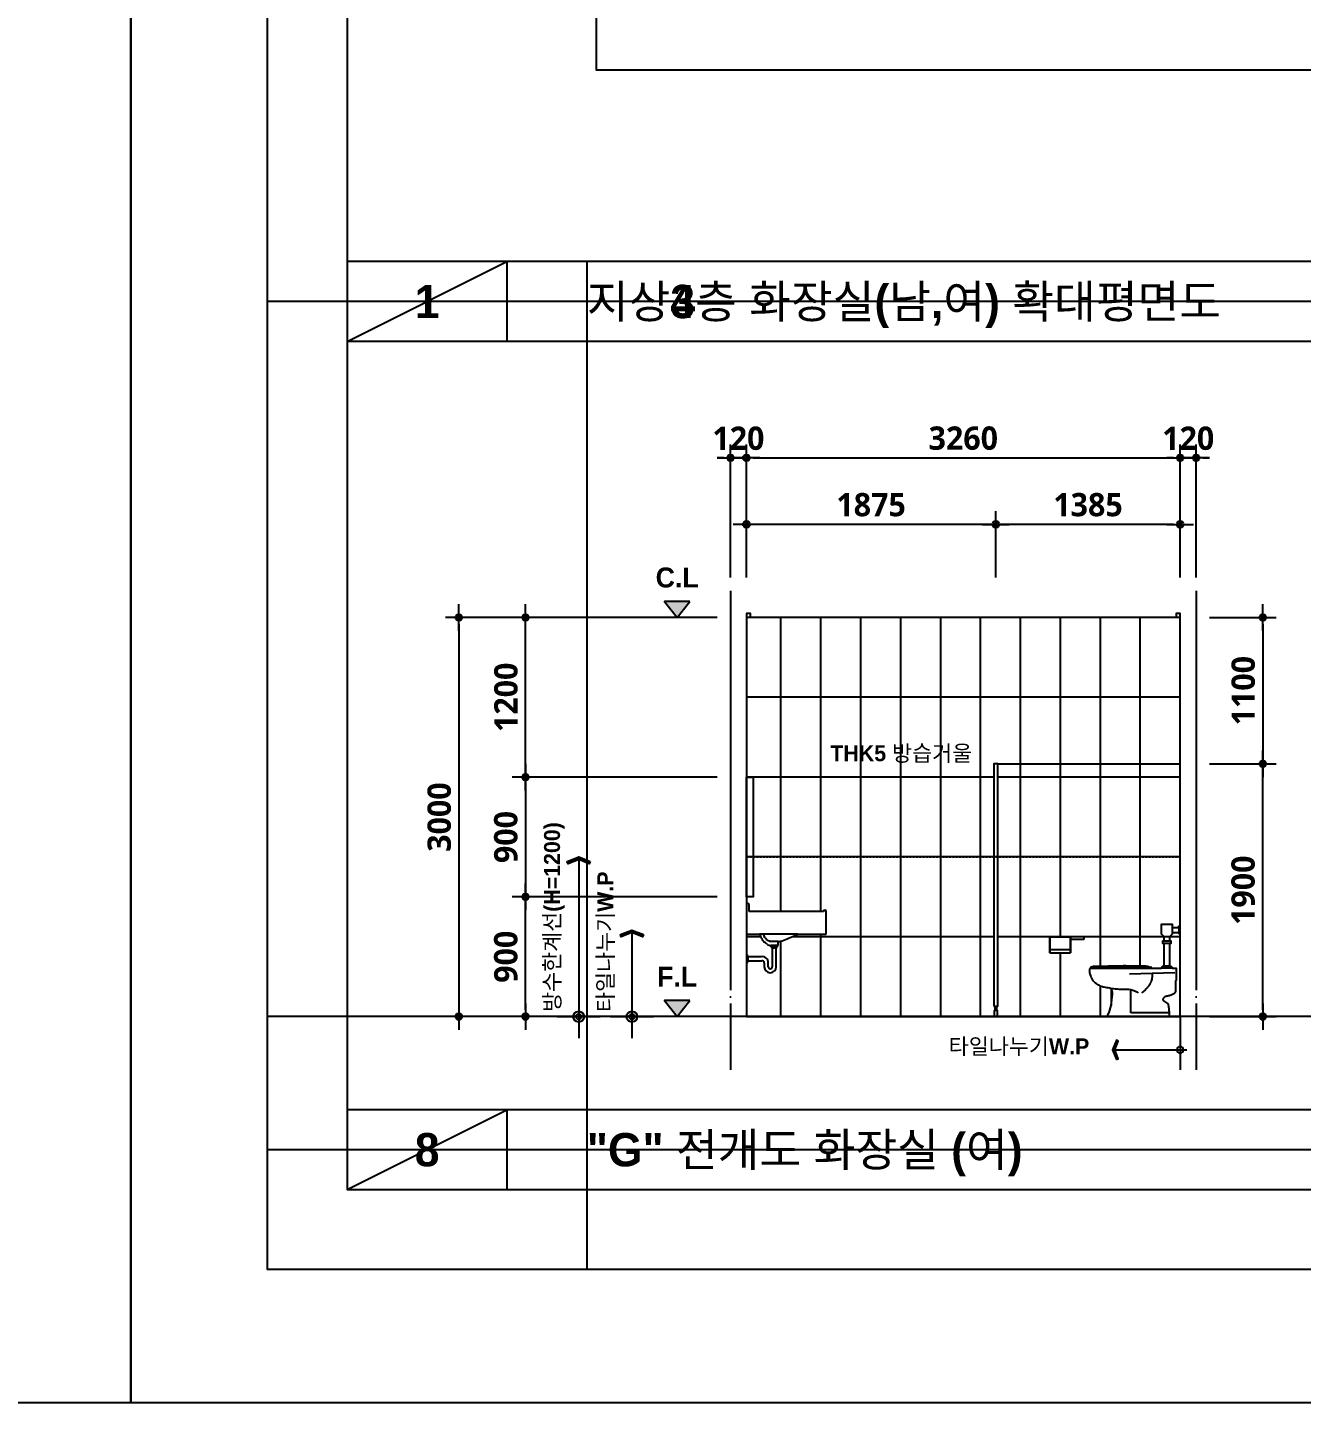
# Model space of a CAD drawing. Header units: millimetres. Extents: x 0 to 336000, y 0 to 30768.
# Drawn here: x 293223 to 302795, y 0 to 10334 of the extents above; entities that cross this region are included whole.
import ezdxf
from ezdxf.enums import TextEntityAlignment as Align

# ---------------------------------------------------------------- set-up
doc = ezdxf.new("R2010")
doc.units = ezdxf.units.MM
doc.header["$LTSCALE"] = 50
doc.linetypes.add('CEN', pattern=[62, 60, -1, 0, -1])
doc.linetypes.add('HID', pattern=[0.5, 0.25, -0.25])
doc.layers.get('Defpoints').update_dxf_attribs({"color": 153})
for name, color, linetype in [('A-ANNO-GRA1', 7, 'Continuous'), ('A-ANNO-LEAD', 4, 'Continuous'), ('A-ANNO-SYMB', 7, 'Continuous'), ('A-ANNO-TEXT1', 7, 'Continuous'), ('A-CEN', 1, 'CEN'), ('A-FLOR-TOIL-ELE2', 4, 'Continuous'), ('A-FLOR-TOIL-TILE', 8, 'Continuous'), ('A-ST-AXIS-DIM', 7, 'Continuous'), ('CEN', 1, 'Continuous'), ('DIM', 7, 'Continuous'), ('ELE2', 3, 'Continuous'), ('HID', 7, 'HID'), ('TIL', 8, 'Continuous'), ('TO', 4, 'Continuous')]:
    doc.layers.add(name, color=color, linetype=linetype)
doc.layers.add('G(그리드1)', color=185, linetype='Continuous', plot=False)
doc.layers.add('G(그리드2)', color=235, linetype='Continuous', plot=False)
doc.styles.add('2020음성 1차', font='나눔고딕Bold.ttf')
doc.styles.add('SH_진천_나눔', font='')
doc.styles.get('SH_진천_나눔').set_extended_font_data('NanumGothic', bold=True)
doc.dimstyles.new('SHP 50', dxfattribs={"dimscale": 50, "dimtxt": 3.5, "dimasz": 1, "dimexe": 2, "dimexo": 2, "dimgap": 1, "dimtad": 1, "dimdec": 0, "dimzin": 0, "dimdsep": 46, "dimtxsty": 'SH_진천_나눔', "dimblk": 'DIMDOT', "dimcen": 0.09, "dimclrd": 256, "dimclre": 256, "dimclrt": 3, "dimadec": 0, "dimazin": 1, "dimtfac": 1, "dimtdec": 0, "dimtix": 1, "dimtmove": 2, "dimatfit": 0, "dimldrblk": 'DIMDOT', "dimfxl": 1, "dimtolj": 1, "dimtzin": 0, "dimlwd": -1, "dimlwe": -1, "dimarcsym": 0})

# ---------------------------------------------------------------- blocks, each defined once
blk = doc.blocks.new('DIMDOT')
at = {"color": 0}
blk.add_line((-2, 0), (2, 0), dxfattribs=at)
for radius in [0.5, 0.25]:
    blk.add_circle((0, 0), radius, dxfattribs=at)
blk = doc.blocks.new('*D23405')
at = {"layer": 'A-ST-AXIS-DIM'}
for p, q in [((298504, 6200), (298504, 7200)), ((298624, 6200), (298624, 7200)), ((298454, 7100), (298404, 7100)), ((298624, 7100), (298504, 7100)), ((298674, 7100), (298724, 7100))]:
    blk.add_line(p, q, dxfattribs=at)
at = {"layer": 'Defpoints', "color": 0}
for p in [(298504, 7100), (298504, 6100), (298624, 6100)]:
    blk.add_point(p, dxfattribs=at)
at = {"layer": 'A-ST-AXIS-DIM', "linetype": 'ByBlock', "xscale": 50, "yscale": 50, "zscale": 50}
blk.add_blockref('DIMDOT', (298504, 7100), dxfattribs=at)
at = {"layer": 'A-ST-AXIS-DIM', "linetype": 'ByBlock', "xscale": 50, "yscale": 50, "zscale": 50, "rotation": 180}
blk.add_blockref('DIMDOT', (298624, 7100), dxfattribs=at)
at = {"layer": 'A-ST-AXIS-DIM', "color": 3, "insert": (298564, 7246), "char_height": 175, "attachment_point": 5, "style": 'SH_진천_나눔'}
blk.add_mtext('\\A1;120', dxfattribs=at)
blk = doc.blocks.new('*D23406')
at = {"layer": 'A-ST-AXIS-DIM'}
for p, q in [((298624, 6200), (298624, 7200)), ((301884, 6200), (301884, 7200)), ((298674, 7100), (301834, 7100))]:
    blk.add_line(p, q, dxfattribs=at)
at = {"layer": 'Defpoints', "color": 0}
for p in [(301884, 7100), (298624, 6100), (301884, 6100)]:
    blk.add_point(p, dxfattribs=at)
at = {"layer": 'A-ST-AXIS-DIM', "linetype": 'ByBlock', "xscale": 50, "yscale": 50, "zscale": 50, "rotation": 180}
blk.add_blockref('DIMDOT', (298624, 7100), dxfattribs=at)
at = {"layer": 'A-ST-AXIS-DIM', "linetype": 'ByBlock', "xscale": 50, "yscale": 50, "zscale": 50}
blk.add_blockref('DIMDOT', (301884, 7100), dxfattribs=at)
at = {"layer": 'A-ST-AXIS-DIM', "color": 3, "insert": (300254, 7247), "char_height": 175, "attachment_point": 5, "style": 'SH_진천_나눔'}
blk.add_mtext('\\A1;3260', dxfattribs=at)
blk = doc.blocks.new('*D23407')
at = {"layer": 'A-ST-AXIS-DIM'}
for p, q in [((301884, 6200), (301884, 7200)), ((302004, 6200), (302004, 7200)), ((301834, 7100), (301784, 7100)), ((301884, 7100), (302004, 7100)), ((302054, 7100), (302104, 7100))]:
    blk.add_line(p, q, dxfattribs=at)
at = {"layer": 'Defpoints', "color": 0}
for p in [(302004, 7100), (301884, 6100), (302004, 6100)]:
    blk.add_point(p, dxfattribs=at)
at = {"layer": 'A-ST-AXIS-DIM', "linetype": 'ByBlock', "xscale": 50, "yscale": 50, "zscale": 50}
blk.add_blockref('DIMDOT', (301884, 7100), dxfattribs=at)
at = {"layer": 'A-ST-AXIS-DIM', "linetype": 'ByBlock', "xscale": 50, "yscale": 50, "zscale": 50, "rotation": 180}
blk.add_blockref('DIMDOT', (302004, 7100), dxfattribs=at)
at = {"layer": 'A-ST-AXIS-DIM', "color": 3, "insert": (301944, 7246), "char_height": 175, "attachment_point": 5, "style": 'SH_진천_나눔'}
blk.add_mtext('\\A1;120', dxfattribs=at)
blk = doc.blocks.new('*D23408')
at = {"layer": 'A-ST-AXIS-DIM'}
for p, q in [((298404, 5900), (296364, 5900)), ((296464, 5850), (296464, 2950)), ((298404, 2900), (296364, 2900))]:
    blk.add_line(p, q, dxfattribs=at)
at = {"layer": 'Defpoints', "color": 0}
for p in [(298504, 5900), (296464, 2900), (298504, 2900)]:
    blk.add_point(p, dxfattribs=at)
at = {"layer": 'A-ST-AXIS-DIM', "linetype": 'ByBlock', "xscale": 50, "yscale": 50, "zscale": 50}
for p, rotation in [((296464, 5900), 90), ((296464, 2900), 270)]:
    blk.add_blockref('DIMDOT', p, dxfattribs=dict(at, rotation=rotation))
at = {"layer": 'A-ST-AXIS-DIM', "color": 3, "insert": (296317, 4400), "char_height": 175, "attachment_point": 5, "rotation": 90, "style": 'SH_진천_나눔'}
blk.add_mtext('\\A1;3000', dxfattribs=at)
blk = doc.blocks.new('*D23409')
at = {"layer": 'A-ST-AXIS-DIM'}
for p, q in [((298404, 5900), (296864, 5900)), ((296964, 4750), (296964, 5850)), ((298404, 4700), (296864, 4700))]:
    blk.add_line(p, q, dxfattribs=at)
at = {"layer": 'Defpoints', "color": 0}
for p in [(296964, 5900), (298504, 5900), (298504, 4700)]:
    blk.add_point(p, dxfattribs=at)
at = {"layer": 'A-ST-AXIS-DIM', "linetype": 'ByBlock', "xscale": 50, "yscale": 50, "zscale": 50}
for p, rotation in [((296964, 5900), 90), ((296964, 4700), 270)]:
    blk.add_blockref('DIMDOT', p, dxfattribs=dict(at, rotation=rotation))
at = {"layer": 'A-ST-AXIS-DIM', "color": 3, "insert": (296818, 5300), "char_height": 175, "attachment_point": 5, "rotation": 90, "style": 'SH_진천_나눔'}
blk.add_mtext('\\A1;1200', dxfattribs=at)
blk = doc.blocks.new('*D23410')
at = {"layer": 'A-ST-AXIS-DIM'}
for p, q in [((298404, 4700), (296864, 4700)), ((296964, 4650), (296964, 3850)), ((298404, 3800), (296864, 3800))]:
    blk.add_line(p, q, dxfattribs=at)
at = {"layer": 'Defpoints', "color": 0}
for p in [(298504, 4700), (296964, 3800), (298504, 3800)]:
    blk.add_point(p, dxfattribs=at)
at = {"layer": 'A-ST-AXIS-DIM', "linetype": 'ByBlock', "xscale": 50, "yscale": 50, "zscale": 50}
for p, rotation in [((296964, 4700), 90), ((296964, 3800), 270)]:
    blk.add_blockref('DIMDOT', p, dxfattribs=dict(at, rotation=rotation))
at = {"layer": 'A-ST-AXIS-DIM', "color": 3, "insert": (296817, 4250), "char_height": 175, "attachment_point": 5, "rotation": 90, "style": 'SH_진천_나눔'}
blk.add_mtext('\\A1;900', dxfattribs=at)
blk = doc.blocks.new('*D23411')
at = {"layer": 'A-ST-AXIS-DIM'}
for p, q in [((302104, 4800), (302604, 4800)), ((302504, 2950), (302504, 4750)), ((302104, 2900), (302604, 2900))]:
    blk.add_line(p, q, dxfattribs=at)
at = {"layer": 'Defpoints', "color": 0}
for p in [(302004, 4800), (302504, 4800), (302004, 2900)]:
    blk.add_point(p, dxfattribs=at)
at = {"layer": 'A-ST-AXIS-DIM', "linetype": 'ByBlock', "xscale": 50, "yscale": 50, "zscale": 50}
for p, rotation in [((302504, 4800), 90), ((302504, 2900), 270)]:
    blk.add_blockref('DIMDOT', p, dxfattribs=dict(at, rotation=rotation))
at = {"layer": 'A-ST-AXIS-DIM', "color": 3, "insert": (302357, 3850), "char_height": 175, "attachment_point": 5, "rotation": 90, "style": 'SH_진천_나눔'}
blk.add_mtext('\\A1;1900', dxfattribs=at)
blk = doc.blocks.new('*D23412')
at = {"layer": 'A-ST-AXIS-DIM'}
for p, q in [((302104, 5900), (302604, 5900)), ((302504, 5850), (302504, 4850)), ((302104, 4800), (302604, 4800))]:
    blk.add_line(p, q, dxfattribs=at)
at = {"layer": 'Defpoints', "color": 0}
for p in [(302004, 5900), (302004, 4800), (302504, 4800)]:
    blk.add_point(p, dxfattribs=at)
at = {"layer": 'A-ST-AXIS-DIM', "linetype": 'ByBlock', "xscale": 50, "yscale": 50, "zscale": 50}
for p, rotation in [((302504, 5900), 90), ((302504, 4800), 270)]:
    blk.add_blockref('DIMDOT', p, dxfattribs=dict(at, rotation=rotation))
at = {"layer": 'A-ST-AXIS-DIM', "color": 3, "insert": (302358, 5350), "char_height": 175, "attachment_point": 5, "rotation": 90, "style": 'SH_진천_나눔'}
blk.add_mtext('\\A1;1100', dxfattribs=at)
blk = doc.blocks.new('*D23413')
at = {"layer": 'A-ST-AXIS-DIM'}
for p, q in [((298624, 6200), (298624, 6700)), ((300499, 6200), (300499, 6700)), ((300449, 6600), (298674, 6600))]:
    blk.add_line(p, q, dxfattribs=at)
at = {"layer": 'Defpoints', "color": 0}
for p in [(298624, 6600), (298624, 6100), (300499, 6100)]:
    blk.add_point(p, dxfattribs=at)
at = {"layer": 'A-ST-AXIS-DIM', "linetype": 'ByBlock', "xscale": 50, "yscale": 50, "zscale": 50, "rotation": 180}
blk.add_blockref('DIMDOT', (298624, 6600), dxfattribs=at)
at = {"layer": 'A-ST-AXIS-DIM', "linetype": 'ByBlock', "xscale": 50, "yscale": 50, "zscale": 50}
blk.add_blockref('DIMDOT', (300499, 6600), dxfattribs=at)
at = {"layer": 'A-ST-AXIS-DIM', "color": 3, "insert": (299561, 6747), "char_height": 175, "attachment_point": 5, "style": 'SH_진천_나눔'}
blk.add_mtext('\\A1;1875', dxfattribs=at)
blk = doc.blocks.new('*D23414')
at = {"layer": 'A-ST-AXIS-DIM'}
for p, q in [((300499, 6200), (300499, 6700)), ((301884, 6200), (301884, 6700)), ((301834, 6600), (300549, 6600))]:
    blk.add_line(p, q, dxfattribs=at)
at = {"layer": 'Defpoints', "color": 0}
for p in [(300499, 6600), (300499, 6100), (301884, 6100)]:
    blk.add_point(p, dxfattribs=at)
at = {"layer": 'A-ST-AXIS-DIM', "linetype": 'ByBlock', "xscale": 50, "yscale": 50, "zscale": 50, "rotation": 180}
blk.add_blockref('DIMDOT', (300499, 6600), dxfattribs=at)
at = {"layer": 'A-ST-AXIS-DIM', "linetype": 'ByBlock', "xscale": 50, "yscale": 50, "zscale": 50}
blk.add_blockref('DIMDOT', (301884, 6600), dxfattribs=at)
at = {"layer": 'A-ST-AXIS-DIM', "color": 3, "insert": (301191, 6747), "char_height": 175, "attachment_point": 5, "style": 'SH_진천_나눔'}
blk.add_mtext('\\A1;1385', dxfattribs=at)
blk = doc.blocks.new('ARROWX')
blk.add_lwpolyline([(-0.2, -0.5), (-0.293, -0.463), (-0.108, 0), (-0.293, 0.463), (-0.2, 0.5), (0, 0)], close=True)
for points in [[(-0.2, 0.5), (-0.293, 0.463), (0, 0), (-0.108, 0)], [(0, 0), (-0.108, 0), (-0.2, -0.5), (-0.293, -0.463)]]:
    blk.add_solid(points)
blk = doc.blocks.new('Z_DOT')
at = {"layer": 'DIM', "color": 0}
for p, q in [((0, -3), (0, 3)), ((-3, 0), (3, 0))]:
    blk.add_line(p, q, dxfattribs=at)
for radius in [0.75, 0.375]:
    blk.add_circle((0, 0), radius, dxfattribs=at)
blk = doc.blocks.new('_CIDOTB')
at = {"color": 0, "linetype": 'ByBlock'}
blk.add_line((2, 0), (-1, 0), dxfattribs=at)
blk.add_circle((0, 0), 0.5, dxfattribs=at)
blk = doc.blocks.new('*D23415')
at = {"layer": 'A-ST-AXIS-DIM'}
for p, q in [((298404, 3800), (296864, 3800)), ((296964, 2950), (296964, 3750)), ((298404, 2900), (296864, 2900))]:
    blk.add_line(p, q, dxfattribs=at)
at = {"layer": 'Defpoints', "color": 0}
for p in [(296964, 3800), (298504, 3800), (298504, 2900)]:
    blk.add_point(p, dxfattribs=at)
at = {"layer": 'A-ST-AXIS-DIM', "linetype": 'ByBlock', "xscale": 50, "yscale": 50, "zscale": 50}
for p, rotation in [((296964, 3800), 90), ((296964, 2900), 270)]:
    blk.add_blockref('DIMDOT', p, dxfattribs=dict(at, rotation=rotation))
at = {"layer": 'A-ST-AXIS-DIM', "color": 3, "insert": (296817, 3350), "char_height": 175, "attachment_point": 5, "rotation": 90, "style": 'SH_진천_나눔'}
blk.add_mtext('\\A1;900', dxfattribs=at)

msp = doc.modelspace()

# ---------------------------------------------------------------- hatches: boundary and pattern name
at = {"layer": 'A-ANNO-SYMB', "transparency": 33554687}
h = msp.add_hatch(color=256, dxfattribs=at)
h.dxf.hatch_style = 1
h.paths.add_polyline_path([(298199.3, 6020.5), (298008.4, 6020.5), (298103.9, 5900)])
h = msp.add_hatch(color=256, dxfattribs=at)
h.dxf.hatch_style = 1
h.paths.add_polyline_path([(298199.3, 3020.5), (298008.4, 3020.5), (298103.9, 2900)])

# ---------------------------------------------------------------- linework, layer by layer
at = {"layer": 'A-ANNO-GRA1'}
for p, q in [((329900, 8575), (295625.2, 8575)), ((296825.2, 8575), (296825.2, 7975)), ((296825.2, 8575), (296825.2, 7975)), ((329900, 7975), (295625.2, 7975)), ((329900, 2200), (295625.2, 2200)), ((296825.2, 2200), (296825.2, 1600)), ((296825.2, 2200), (296825.2, 1600))]:
    msp.add_line(p, q, dxfattribs=at)
msp.add_lwpolyline([(295625.2, 27100), (295625.2, 1600), (329900, 1600), (329900, 27100)], close=True, dxfattribs=at)
at = {"layer": 'A-ANNO-LEAD'}
msp.add_lwpolyline([(298650.8, 4447.5, 0, 40, 0), (298717.7, 4547.1, 0, 0, 0), (298939.6, 4878.1, 0, 0, 0), (299189.6, 4878.1, 0, 0, 0)], format="xyseb", dxfattribs=at)
at = {"layer": 'A-ANNO-SYMB'}
for p, q in [((297363.9, 4081.4), (297363.9, 3001.4)), ((297763.9, 3525.4), (297763.9, 3062)), ((301397.8, 2650), (301783.9, 2650))]:
    msp.add_line(p, q, dxfattribs=at)
at = {"layer": 'A-ANNO-SYMB', "transparency": 33554687}
for points in [[(298199.3, 6020.5), (298008.4, 6020.5), (298103.9, 5900)], [(298199.3, 3020.5), (298008.4, 3020.5), (298103.9, 2900)]]:
    msp.add_lwpolyline(points, close=True, dxfattribs=at)
at = {"layer": 'A-CEN'}
for p, q in [((298503.9, 6100), (298503.9, 2500)), ((302003.9, 6100), (302003.9, 2500))]:
    msp.add_line(p, q, dxfattribs=at)
at = {"layer": 'A-FLOR-TOIL-ELE2'}
for p, q in [((301823.9, 3569.1), (301823.9, 3529.1)), ((301873.9, 3569.1), (301873.9, 3529.1)), ((300902.9, 3499.1), (301058.9, 3499.1)), ((300902.9, 3499.1), (300902.9, 3379.1)), ((300902.9, 3379.1), (300902.9, 3499.1)), ((301158.9, 3499.1), (301058.9, 3499.1)), ((301058.9, 3499.1), (301058.9, 3379.1)), ((301058.9, 3379.1), (301058.9, 3499.1)), ((301158.9, 3479.1), (301058.9, 3479.1)), ((301158.9, 3499.1), (301158.9, 3479.1)), ((301803.9, 3499.1), (301763.9, 3499.1)), ((301763.9, 3469.1), (301803.9, 3469.1)), ((301803.9, 3449.1), (301763.9, 3449.1)), ((300902.9, 3404.1), (301058.9, 3404.1)), ((300902.9, 3399.1), (300902.9, 3379.1)), ((300902.9, 3379.1), (301058.9, 3379.1)), ((301843.9, 3229.1), (301503.9, 3219.1)), ((301813.9, 3274.1), (301753.9, 3274.1)), ((301803.9, 3279.1), (301763.9, 3279.1)), ((301363.9, 3109.8), (301363.9, 2984.1)), ((301513.9, 2929.1), (301513.9, 3099.1)), ((301798.9, 2929.1), (301513.9, 2929.1))]:
    msp.add_line(p, q, dxfattribs=at)
for points in [[(300483.9, 2979.1), (300513.9, 2979.1), (300513.9, 4799.1), (300483.9, 4799.1)], [(300503.9, 2949.1), (300493.9, 2949.1), (300493.9, 2979.1), (300503.9, 2979.1)]]:
    msp.add_lwpolyline(points, close=True, dxfattribs=at)
for points in [[(301798.9, 2899.1), (301348.9, 2899.1, -0.5766821), (301340.4, 2913.8, 0.0999378), (301363.9, 2984.1), (301373.9, 3069.1, 0.0164649), (301374.2, 3078.8, 0.0154745), (301373.9, 3089.1, 0.0650559), (301372.8, 3094.6, 0.0347128), (301368.9, 3104.1, 0.1313089), (301363.9, 3109.7, 0.0884774), (301353.9, 3114.1, -0.0055303), (301311.1, 3121.4, -0.0191673), (301298.9, 3124.1, -0.0518299), (301282.7, 3130.2, -0.032539), (301258.9, 3144.1, -0.0479468), (301237, 3162.2, -0.0636254), (301223.9, 3179.1, -0.0315973), (301214.4, 3197.8, -0.0383776), (301208.9, 3214.1, -0.0135161), (301205.8, 3227.7, -0.0163211), (301203.9, 3239.1, -0.0330412), (301203.3, 3247.6, -0.0426563), (301203.9, 3254.1, -0.1549414), (301207.7, 3261.6, -0.1989124), (301213.9, 3264.1), (301468.9, 3264.1), (301743.9, 3264.1), (301748.9, 3274.1), (301753.9, 3274.1), (301753.9, 3279.1), (301763.9, 3279.1), (301763.9, 3449.1), (301753.9, 3449.1), (301753.9, 3469.1), (301763.9, 3469.1), (301763.9, 3499.1), (301743.9, 3519.1), (301743.9, 3594.1), (301823.9, 3594.1), (301823.9, 3569.1), (301873.9, 3569.1), (301873.9, 3579.1), (301883.9, 3584.1)], [(301883.9, 3514.1), (301873.9, 3524.1), (301873.9, 3529.1), (301823.9, 3529.1), (301823.9, 3519.1), (301803.9, 3499.1), (301803.9, 3469.1), (301813.9, 3469.1), (301813.9, 3449.1), (301803.9, 3449.1), (301803.9, 3279.1), (301813.9, 3279.1), (301813.9, 3274.1), (301818.9, 3274.1), (301823.9, 3264.1), (301853.9, 3264.1), (301853.9, 3204.1), (301853.9, 3174.1, -0.4142136), (301851.4, 3171.6, 0.4142136), (301848.9, 3169.1), (301848.9, 3134.1), (301848.9, 3099.1, -0.0954146), (301846.1, 3084.9, -0.1061955), (301838.9, 3074.1, -0.0760075), (301831.4, 3068.9, -0.0280162), (301808.9, 3059.1, -0.0760763), (301782.7, 3053.8, 0.1407596), (301768.9, 3049.1, 0.0445652), (301764, 3045.1, 0.0360624), (301758.9, 3039.1, 0.04442), (301754.9, 3032.8, 0.0885716), (301753.9, 3029.1, 0.1444756), (301754.9, 3023.7, 0.1305202), (301758.9, 3019.1), (301773.9, 3009.1), (301788.9, 2999.1, -0.1667819), (301790.4, 2997.2, -0.0297034), (301793.9, 2984.1, -0.0152699), (301795.1, 2976.9, -0.0039741), (301798.9, 2949.1, -0.0315106), (301801.8, 2902.1, -0.4142136), (301798.9, 2899.1)], [(301673.9, 3224.1, 0.0105575), (301674.1, 3214.3, 0.020332), (301673.9, 3209.1, 0.0151462), (301671.4, 3187.4, 0.0245814), (301668.9, 3174.1, 0.0559194), (301662.8, 3157.6, 0.0359211), (301648.9, 3134.1, 0.0278972), (301636, 3117.6, 0.0181769), (301613.9, 3094.1, 0.0339544), (301607.6, 3088.8, 0.0166436), (301593.9, 3079.1)], [(301353.9, 3114.1, 0.0497367), (301465.4, 3107.6, -0.0871938), (301528.9, 3099.1, -0.0184175), (301540.5, 3095, -0.015676), (301553.9, 3089.1, -0.0362152), (301559.6, 3085.9, -0.0207883), (301568.9, 3079.1)]]:
    msp.add_lwpolyline(points, format="xyb", dxfattribs=at)
for points in [[(301663.9, 3269.1), (301428.9, 3269.1), (301208.9, 3269.1, 0.6681786), (301208.6, 3269.7, 0.0416159), (301213.9, 3274.1, 0.145358), (301232, 3280.4, 0.0123166), (301453.9, 3284.1, 0.0048499), (301622.5, 3281.2, 0.0495317), (301638.9, 3279.1, 0.0388998), (301664.3, 3271.2, 0.8257928)], [(300498.9, 2899.1), (300488.9, 2899.1), (300488.9, 2944.1, -0.4142136), (300493.9, 2949.1), (300503.9, 2949.1, -0.4142136), (300508.9, 2944.1), (300508.9, 2899.1)]]:
    msp.add_lwpolyline(points, format="xyb", close=True, dxfattribs=at)
msp.add_lwpolyline([(301823.9, 3264.1), (301743.9, 3264.1)], dxfattribs=at)
at = {"layer": 'A-FLOR-TOIL-TILE'}
for p, q in [((301883.9, 5900), (298623.9, 5900)), ((298883.9, 3690), (298883.9, 5900)), ((299183.9, 3690), (299183.9, 5900)), ((299483.9, 2900), (299483.9, 5900)), ((299783.9, 2900), (299783.9, 5900)), ((300083.9, 2900), (300083.9, 5900)), ((300383.9, 2900), (300383.9, 5900)), ((300683.9, 2900), (300683.9, 5900)), ((300983.9, 3499.1), (300983.9, 5900)), ((301283.9, 3280.3), (301283.9, 5900)), ((301583.9, 3269.1), (301583.9, 5900)), ((301883.9, 5300), (298623.9, 5300)), ((300483.9, 4700), (298623.9, 4700)), ((301883.9, 4700), (300513.9, 4700)), ((301883.9, 4100), (298623.9, 4100)), ((299183.9, 2900), (299183.9, 3520)), ((298731.9, 3500), (298623.9, 3500)), ((298883.9, 2900), (298883.9, 3467.3)), ((300483.9, 3500), (298967.2, 3500)), ((301883.9, 3500), (300513.9, 3500)), ((300983.9, 2900), (300983.9, 3379.1)), ((301283.9, 3264.1), (301283.9, 3269.1)), ((301283.9, 2900), (301283.9, 3129.6))]:
    msp.add_line(p, q, dxfattribs=at)
at = {"layer": 'CEN'}
msp.add_line((301883.9, 2900), (301883.9, 2500), dxfattribs=at)
at = {"layer": 'Defpoints'}
for points in [[(294000, 0), (294000, 29700), (252000, 29700), (252000, 0)], [(336000, 0), (336000, 29700), (294000, 29700), (294000, 0)], [(295025.2, 28700), (330500, 28700), (330500, 1000), (295025.2, 1000)]]:
    msp.add_lwpolyline(points, close=True, dxfattribs=at)
at = {"layer": 'ELE2'}
msp.add_lwpolyline([(301883.9, 5900), (301883.9, 5930), (301853.9, 5930), (301853.9, 5900), (298653.9, 5900), (298653.9, 5930), (298623.9, 5930), (298623.9, 5900), (298623.9, 2900), (301883.9, 2900)], close=True, dxfattribs=at)
at = {"layer": 'G(그리드1)'}
msp.add_line((330500, 2900), (295025.2, 2900), dxfattribs=at)
msp.add_lwpolyline([(297496.9, 25662.5), (311196.9, 25662.5), (311196.9, 10012.5), (297496.9, 10012.5)], close=True, dxfattribs=at)
at = {"layer": 'G(그리드2)'}
for p, q in [((295625.2, 7975), (296825.2, 8575)), ((295625.2, 7975), (296825.2, 8575)), ((297425.2, 8575), (297425.2, 1000)), ((330500, 8275), (295025.2, 8275)), ((295625.2, 1600), (296825.2, 2200)), ((295625.2, 1600), (296825.2, 2200)), ((330500, 1900), (295025.2, 1900))]:
    msp.add_line(p, q, dxfattribs=at)
at = {"layer": 'HID', "ltscale": 1000}
msp.add_line((300513.9, 4799.1), (301883.9, 4799.1), dxfattribs=at)
at = {"layer": 'HID'}
msp.add_line((298623.9, 4100), (301883.9, 4100), dxfattribs=at)
at = {"layer": 'TIL'}
msp.add_line((298623.9, 4100), (298623.9, 4100), dxfattribs=at)
msp.add_line((298623.9, 4100), (298623.9, 4100), dxfattribs=at)
at = {"layer": 'TO'}
for p, q in [((298623.9, 4100), (298623.9, 4100)), ((298633.9, 3750), (298623.9, 3750)), ((298623.9, 3750), (298623.9, 3520)), ((298643.9, 3690), (298643.9, 3740)), ((299203.9, 3690), (298643.9, 3690)), ((299223.9, 3520), (299223.9, 3690)), ((298623.9, 3520), (298721.6, 3520)), ((299009.6, 3520), (298721.6, 3520)), ((299009.6, 3520), (299223.9, 3520)), ((298803.9, 3435), (298808.9, 3435)), ((298808.9, 3435), (298808.9, 3425)), ((298808.9, 3425), (298813.9, 3425)), ((298853.9, 3425), (298813.9, 3425)), ((298813.9, 3425), (298813.9, 3415)), ((298813.9, 3415), (298818.9, 3415)), ((298818.9, 3415), (298818.9, 3275)), ((298848.9, 3415), (298818.9, 3415)), ((298848.9, 3275), (298848.9, 3415)), ((298848.9, 3415), (298853.9, 3415)), ((298853.9, 3415), (298853.9, 3425)), ((298853.9, 3425), (298858.9, 3425)), ((298858.9, 3425), (298858.9, 3435)), ((298858.9, 3435), (298863.9, 3435)), ((298863.9, 3445), (298863.9, 3465)), ((298863.9, 3435), (298863.9, 3445)), ((298623.9, 3365), (298623.9, 3305)), ((298633.9, 3360), (298623.9, 3365)), ((298623.9, 3305), (298633.9, 3310)), ((298633.9, 3350), (298633.9, 3360)), ((298633.9, 3350), (298633.9, 3320)), ((298733.9, 3350), (298633.9, 3350)), ((298633.9, 3310), (298633.9, 3320)), ((298633.9, 3320), (298738.9, 3320)), ((298758.9, 3305), (298758.9, 3275)), ((298788.9, 3275), (298788.9, 3305))]:
    msp.add_line(p, q, dxfattribs=at)
msp.add_lwpolyline([(298673.9, 4700), (298673.9, 3800), (298623.9, 3800), (298623.9, 4700)], close=True, dxfattribs=at)
for points in [[(298863.9, 3465), (298833.9, 3465), (298803.9, 3465, -0.1164338), (298798, 3466.4, -0.0425052), (298783.9, 3475, -0.0379763), (298769.2, 3487.6, -0.0806116), (298763.9, 3495), (298751.4, 3520)], [(298858.9, 3435), (298833.9, 3435), (298808.9, 3435, -0.0091466)]]:
    msp.add_lwpolyline(points, format="xyb", dxfattribs=at)
for centre, radius, start, end in [((298633.9, 3740), 10, 0, 90), ((299213.9, 3690), 10, 0, 180), ((298849.7, 3575.6), 139.7, 203.44196, 205.6975), ((300263.9, 4256.1), 1709, 205.6975, 206.56505), ((298067.9, 5443.5), 2141.7, 295.46834, 296.08356), ((298869.5, 3558.9), 150, 206.56505, 209.49345), ((298832.5, 3537.9), 107.5, 209.49345, 216.8699), ((298803.2, 3516), 70.9, 216.8699, 225.95727), ((298787.9, 3500.2), 49, 225.95727, 238.47805), ((298716.3, 3383.5), 88, 49.14379, 58.47805), ((298743, 3414.2), 47.3, 38.98998, 49.14379), ((298797.2, 3458.2), 22.6, 218.98998, 233.71212), ((298786.6, 3443.7), 4.63, 233.71212, 255.96376), ((298910.6, 3939.5), 515.7, 255.96376, 258.05974), ((298863.9, 3551.7), 86.7, 270, 289.79888), ((298538.4, 4455.8), 1047.6, 289.79888, 295.46834), ((298743, 3305), 45.9, 0, 101.42119), ((298743.3, 3305), 15.6, 0, 106.2602), ((298803.9, 3275), 45, 180, 0), ((298803.9, 3275), 15, 180, 0)]:
    msp.add_arc(centre, radius, start, end, dxfattribs=at)

# ---------------------------------------------------------------- block references
at = {"layer": 'A-ANNO-SYMB'}
for name, p, xscale, yscale, zscale, rotation in [('ARROWX', (297363.9, 4100), 172.7999999999884, 172.7999999999884, 172.7999999999884, 90), ('ARROWX', (297763.9, 3551.2), 172.7999999999884, 172.7999999999884, 172.7999999999884, 90), ('Z_DOT', (297363.9, 2900), 54, 54, 54, 270), ('Z_DOT', (297763.9, 2900), 54, 54, 54, 270)]:
    msp.add_blockref(name, p, dxfattribs=dict(at, xscale=xscale, yscale=yscale, zscale=zscale, rotation=rotation))
for name, p, xscale, yscale, zscale in [('ARROWX', (301376.2, 2650), -144, 144, 144), ('_CIDOTB', (301883.9, 2650), -50, 50, 50)]:
    msp.add_blockref(name, p, dxfattribs=dict(at, xscale=xscale, yscale=yscale, zscale=zscale))

# ---------------------------------------------------------------- texts
at = {"layer": 'A-ANNO-TEXT1', "style": '2020음성 1차'}
for s, height, p in [('1', 250, (296225.2, 8275)), ('1', 250, (296225.2, 8275)), ('C.L', 150, (298103.9, 6200.5)), ('F.L', 150, (298103.9, 3200.5)), ('8', 250, (296225.2, 1900)), ('8', 250, (296225.2, 1900))]:
    msp.add_text(s, height=height, dxfattribs=at).set_placement(p, align=Align.MIDDLE_CENTER)
for s, height, p in [('지상4층 화장실(남,여) 확대평면도 ', 250, (297425.2, 8275)), ('지상3층 화장실(남,여) 확대평면도 ', 250, (297425.2, 8275)), ('타일나누기W.P', 120, (300144.5, 2676.4)), ('"G" 전개도', 250, (297425.2, 1900)), ('"G" 전개도 화장실 (여)', 250, (297425.2, 1900))]:
    msp.add_text(s, height=height, dxfattribs=at).set_placement(p, align=Align.MIDDLE_LEFT)
msp.add_text('THK5 방습거울', height=120, dxfattribs=at).set_placement((299254.9, 4819.5))
for s, p in [('방수한계선(H=1200)', (297223.7, 2934.9)), ('타일나누기W.P', (297623.7, 2934.9))]:
    msp.add_text(s, height=120, rotation=90, dxfattribs=at).set_placement(p)

# ---------------------------------------------------------------- dimensions: what is measured, and where the dimension line sits
at = {"layer": 'A-ST-AXIS-DIM'}
for base, p1, p2, picture, middle in [((298503.9, 7100), (298623.9, 6100), (298503.9, 6100), '*D23405', (298563.9, 7246.2)), ((298623.9, 6600), (300498.9, 6100), (298623.9, 6100), '*D23413', (299561.4, 6746.6)), ((300498.9, 6600), (301883.9, 6100), (300498.9, 6100), '*D23414', (301191.4, 6746.6))]:
    dim = msp.add_linear_dim(base=base, p1=p1, p2=p2, dimstyle='SHP 50', override={"dimtxsty": 'SH_진천_나눔', "dimldrblk": 'DIMDOT'}, dxfattribs=at)
    dim.commit()
    dim.dimension.update_dxf_attribs({"geometry": picture, "text_midpoint": middle})
for base, p1, p2, angle, picture, middle in [((301883.9, 7100), (298623.9, 6100), (301883.9, 6100), 180, '*D23406', (300253.9, 7246.6)), ((302003.9, 7100), (301883.9, 6100), (302003.9, 6100), 180, '*D23407', (301943.9, 7246.2)), ((296463.9, 2900), (298503.9, 5900), (298503.9, 2900), 270, '*D23408', (296317.3, 4400)), ((296963.9, 5900), (298503.9, 4700), (298503.9, 5900), 90, '*D23409', (296817.7, 5300)), ((302503.9, 4800), (302003.9, 5900), (302003.9, 4800), 270, '*D23412', (302357.9, 5350)), ((302503.9, 4800), (302003.9, 2900), (302003.9, 4800), 90, '*D23411', (302357.3, 3850)), ((296963.9, 3800), (298503.9, 4700), (298503.9, 3800), 270, '*D23410', (296817.3, 4250)), ((296963.9, 3800), (298503.9, 2900), (298503.9, 3800), 90, '*D23415', (296817.3, 3350))]:
    dim = msp.add_linear_dim(base=base, p1=p1, p2=p2, angle=angle, dimstyle='SHP 50', override={"dimtxsty": 'SH_진천_나눔', "dimldrblk": 'DIMDOT'}, dxfattribs=at)
    dim.commit()
    dim.dimension.update_dxf_attribs({"geometry": picture, "text_midpoint": middle})

doc.saveas('drawing.dxf')
